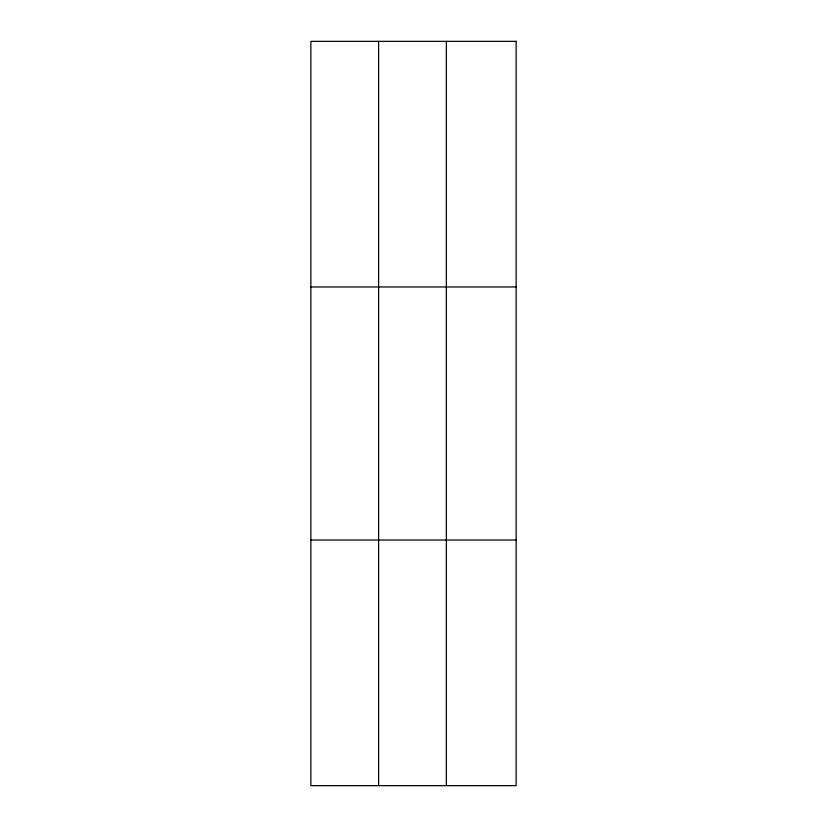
<?xml version="1.0" encoding="UTF-8"?>
<svg xmlns="http://www.w3.org/2000/svg" width="827" height="827" viewBox="0 0 827 827"><rect width="100%" height="100%" fill="white"/><g stroke="black" fill="none" stroke-linecap="round" stroke-linejoin="round"><path stroke-width="1.24" d="M378.611 41.35L378.611 785.65M446.342 41.35L446.342 785.65M310.869 286.969L516.131 286.969M310.869 540.031L516.131 540.031M516.131 41.35L516.131 785.65L310.869 785.65L310.869 41.35L516.131 41.35"/></g></svg>
